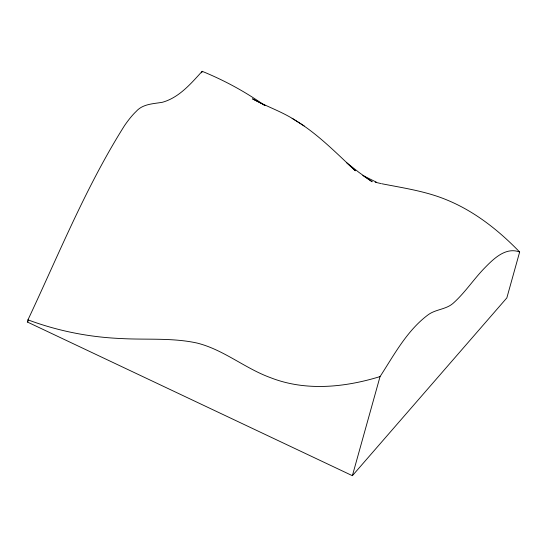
<?xml version="1.0" encoding="UTF-8"?>
<svg xmlns="http://www.w3.org/2000/svg" width="547" height="547" viewBox="0 0 547 547"><rect width="100%" height="100%" fill="white"/><g stroke="black" fill="none" stroke-linecap="round" stroke-linejoin="round"><path stroke-width="0.82" d="M381.738 183.737C403.946 188.093 426.605 191.354 447.596 200.25C475.206 211.73 498.987 230.67 519.65 252.017L506.843 297.889L352.384 475.692L27.35 322.005L27.959 319.838C58.72 254.451 85.906 186.807 124.579 125.53A64.614 14.154 -64.7 0 1 136.059 111.554C142.76 103.848 153.187 103.875 162.397 102.275C179.108 97.626 190.917 83.636 202.158 71.308C224.092 80.259 245.063 91.568 264.386 105.284M201.734 72.833L202.158 71.308M352.384 475.692L380.056 376.582C394.25 354.695 407.057 330.306 428.499 314.532C435.918 309.281 445.832 309.472 452.861 303.53C464.54 293.226 473.121 280.002 483.856 268.782C492.922 259.476 505.373 246.56 519.65 252.017M27.35 322.005L28.43 320.761M380.056 376.582C344.781 387.447 305.595 391.461 270.519 377.669C244.878 368.377 223.538 349.56 196.824 342.996C171.888 337.581 146.199 340.002 120.914 338.525C89.188 337.191 57.702 330.962 27.959 319.838M375.16 182.199L380.958 183.58M376.527 182.24L362.798 175.498L372.186 181.768L359.153 172.544L346.49 162.623L355.434 170.787C336.268 153.112 317.93 134.036 295.489 120.422C282.006 111.581 266.539 106.556 252.475 98.822L265.035 105.345M292.119 118.33L304.166 125.94"/></g></svg>
